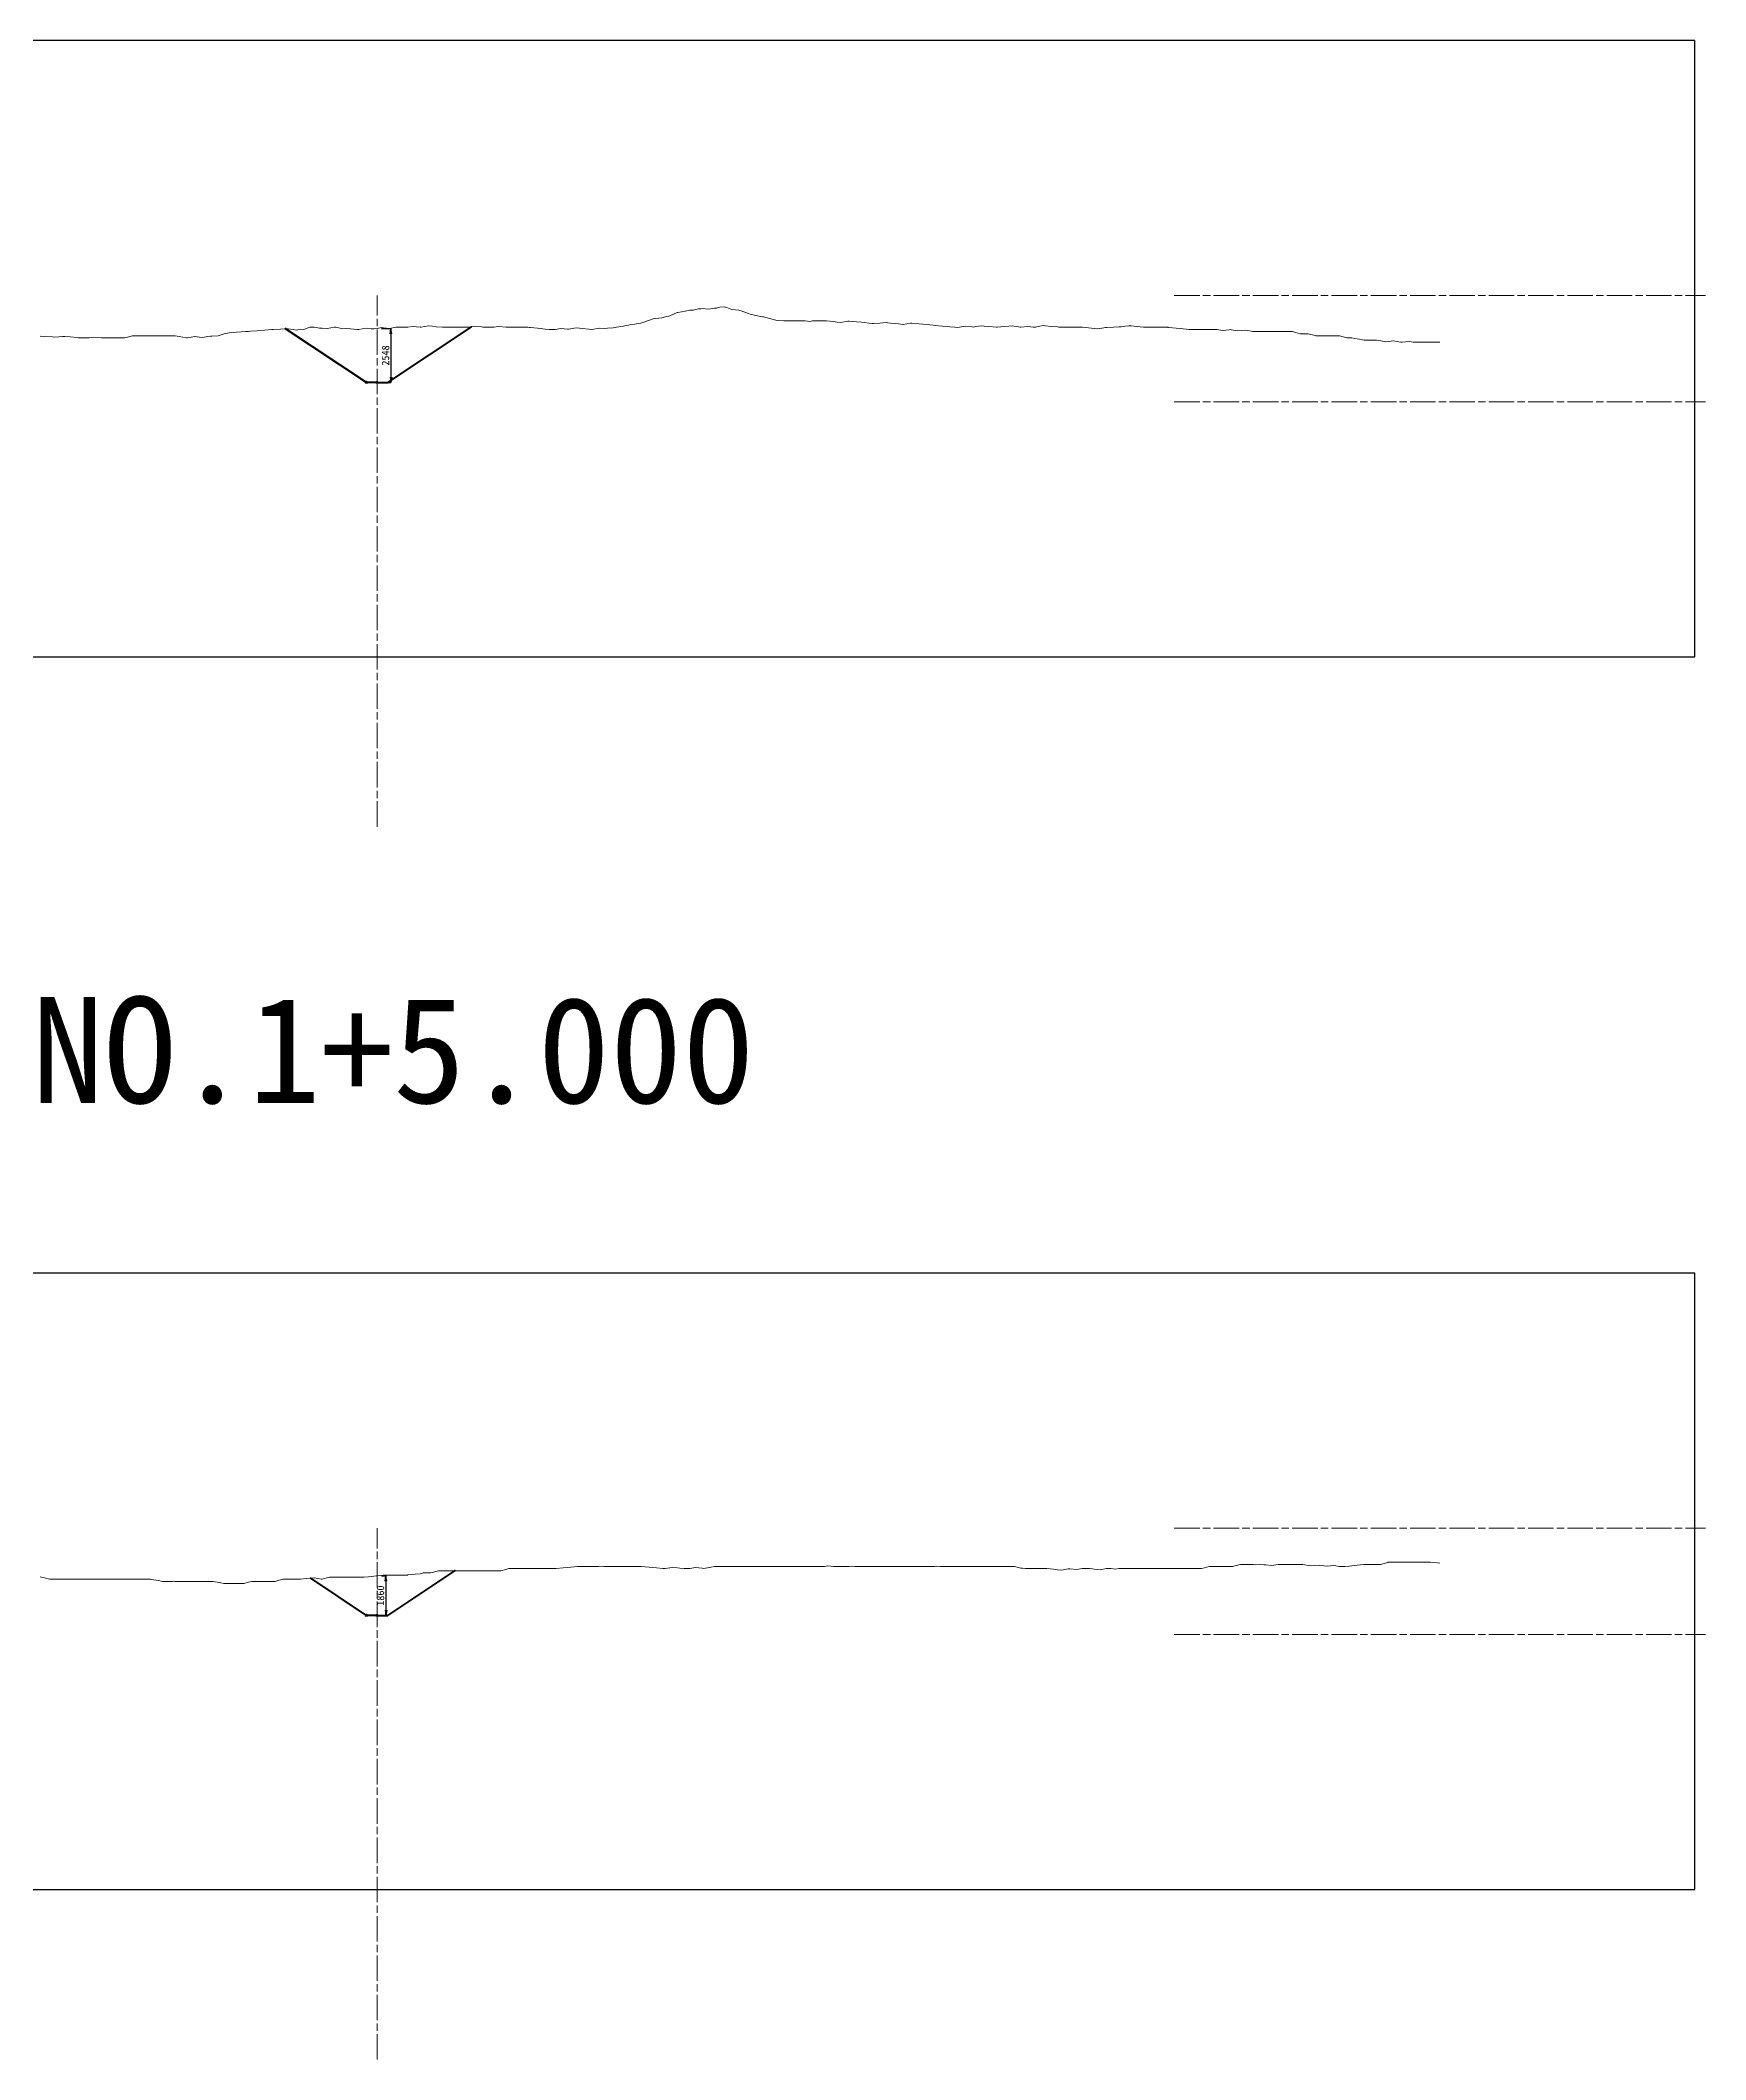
# Model space of a CAD drawing. Header units: millimetres. Extents: x 468560 to 900835, y -713847 to -431684.
# Drawn here: x 668494 to 746835, y -597847 to -502847 of the extents above; entities that cross this region are included whole.
import ezdxf

# ---------------------------------------------------------------- set-up
doc = ezdxf.new("R2010")
doc.units = ezdxf.units.MM
doc.header["$LTSCALE"] = 100
doc.linetypes.add('SXF_一点短鎖線', pattern=[9.25, 6, -1.5, 0.25, -1.5])
doc.linetypes.add('SXF_一点鎖線', pattern=[18.5, 12, -1.5, 3.5, -1.5])
for name, color, linetype, lineweight in [('D-BGD', 7, 'Continuous', 13), ('D-BMK', 2, 'SXF_一点短鎖線', 13), ('D-BMK-HTXT', 7, 'Continuous', 13), ('D-STR', 1, 'Continuous', 50), ('D-STR-WORK', 7, 'Continuous', 13)]:
    doc.layers.add(name, color=color, linetype=linetype, lineweight=lineweight)
doc.layers.add('横断ビュー', color=7, linetype='Continuous')
doc.styles.add('MS ゴシック', font='MS Gothic.ttf')

# ---------------------------------------------------------------- blocks, each defined once
blk = doc.blocks.new('AeccTickTriangle')
at = {"color": 0, "linetype": 'ByBlock', "lineweight": -2}
blk.add_lwpolyline([(3.05311331771918e-16, 0.6666666666666667), (-0.5773502691896256, -0.333333333333333), (0.5773502691896257, -0.3333333333333335)], close=True, dxfattribs=at)
at = {"color": 0, "linetype": 'ByBlock', "lineweight": -2, "const_width": 0.0625}
blk.add_lwpolyline([(-0.03125, 0, 1), (0.03125, 0, 1)], format="xyb", close=True, dxfattribs=at)
blk = doc.blocks.new('_Open')
at = {"color": 0, "linetype": 'ByBlock', "lineweight": -2}
for p, q in [((-1, 0.1666666666666667), (0, 0)), ((-1, -0.1666666666666667), (0, 0)), ((0, 0), (-1, 0))]:
    blk.add_line(p, q, dxfattribs=at)

msp = doc.modelspace()

# ---------------------------------------------------------------- linework, layer by layer
for p, q in [((684535.1085474028, -516398.8608770288), (684986.4992087132, -516398.8608770288)), ((684986.4992087132, -516648.8608770288), (684986.4992087132, -518696.9212090077)), ((684538.2335473972, -518946.9212090077), (684986.4992087132, -518946.9212090077)), ((684535.1085474028, -575086.9041054299), (684749.00487944, -575086.9041054299)), ((684749.00487944, -575336.9041054299), (684749.00487944, -576696.9212090077)), ((684687.7704148048, -576946.9212090077), (684749.00487944, -576946.9212090077))]:
    msp.add_line(p, q)
at = {"layer": 'D-BGD', "color": 7, "linetype": 'Continuous', "lineweight": 13}
for p, q in [((697734.4708306119, -515904.029100135), (697899.1463115439, -515846.9212090075)), ((697899.1463115439, -515846.9212090075), (698100.6838097572, -515811.9755648822)), ((698100.6838097572, -515811.9755648822), (698451.2976339981, -515655.4403799772)), ((698451.2976339981, -515655.4403799772), (698466.8967889026, -515651.5855075419)), ((698466.8967889026, -515651.5855075419), (698475.8633910045, -515646.9212090075)), ((698475.8633910045, -515646.9212090075), (698833.1097680405, -515584.9763854966)), ((698833.1097680405, -515584.9763854966), (699052.5804704651, -515546.9212090001)), ((699052.5804704651, -515546.9212090001), (699199.3227471858, -515546.9212090001)), ((699199.3227471858, -515546.9212090001), (699454.6095859855, -515477.2112715319)), ((699454.6095859855, -515477.2112715319), (699565.5357263312, -515469.0332032144)), ((699565.5357263312, -515469.0332032144), (699629.2975499257, -515464.3323405683)), ((699629.2975499257, -515464.3323405683), (699931.7487054691, -515494.4776164219)), ((699931.7487054691, -515494.4776164219), (700206.0146293864, -515446.9212090075)), ((700206.0146293864, -515446.9212090075), (700297.9616846219, -515446.9212090075)), ((700297.9616846219, -515446.9212090075), (700457.9215379804, -515403.2417485639)), ((700457.9215379804, -515403.2417485639), (700664.1746637598, -515388.0356650576)), ((700664.1746637598, -515388.0356650576), (700782.7317088544, -515411.6688022614)), ((700782.7317088544, -515411.6688022614), (701030.3876428977, -515503.9788473397)), ((701030.3876428977, -515503.9788473397), (701359.4487883076, -515536.7763381675)), ((701359.4487883076, -515536.7763381675), (701396.600622043, -515553.3631603643)), ((701396.600622043, -515553.3631603643), (701461.2334899604, -515564.5701924115)), ((701461.2334899604, -515564.5701924115), (701762.8136011884, -515676.9796679616)), ((701762.8136011884, -515676.9796679616), (701936.1658677757, -515741.5941323936)), ((701936.1658677757, -515741.5941323936), (702464.545441933, -515846.9212090075)), ((702464.545441933, -515846.9212090075), (702512.8829472363, -515851.7390032336)), ((668486.5752588809, -516760.3403837606), (668668.5910118893, -516778.4818753228)), ((668668.5910118893, -516778.4818753228), (669063.2923383415, -516788.7222235948)), ((669063.2923383415, -516788.7222235948), (669169.8584574983, -516809.965092063)), ((669169.8584574983, -516809.965092063), (669355.2510266304, -516796.2969603613)), ((669355.2510266304, -516796.2969603613), (669536.0714366361, -516782.9659126773)), ((669536.0714366361, -516782.9659126773), (669640.0094178095, -516775.3030488342)), ((669640.0094178095, -516775.3030488342), (669902.284415789, -516801.4439711496)), ((672523.5948151201, -516831.1327065155), (672831.9882489219, -516746.9212090075)), ((672831.9882489219, -516746.9212090075), (673100.3118945882, -516746.9212090075)), ((673100.3118945882, -516746.9212090075), (673198.2012280673, -516746.9212090075)), ((673198.2012280673, -516746.9212090075), (673368.4988345504, -516746.9212090075)), ((673368.4988345504, -516746.9212090075), (673564.4142072126, -516746.9212090075)), ((673564.4142072126, -516746.9212090075), (673677.0289740562, -516746.9212090075)), ((673677.0289740562, -516746.9212090075), (673930.6271863431, -516746.9212090075)), ((673930.6271863431, -516746.9212090075), (674253.7460535243, -516746.9212090075)), ((674253.7460535243, -516746.9212090075), (674296.8401654884, -516746.9212090075)), ((674296.8401654884, -516746.9212090075), (674371.8107864931, -516746.9212090075)), ((674371.8107864931, -516746.9212090075), (674663.0531446338, -516746.9212090075)), ((674663.0531446338, -516746.9212090075), (674830.4631329849, -516746.9212090075)), ((674830.4631329849, -516746.9212090075), (675029.2661237717, -516781.3927025422)), ((675029.2661237717, -516781.3927025422), (675375.1227384731, -516841.3625954092)), ((675407.180212453, -516846.9212090075), (675761.6920820624, -516785.4505360797)), ((675761.6920820624, -516785.4505360797), (675983.8972919136, -516807.5977067053)), ((676127.9050612077, -516821.9509463906), (676378.4346904606, -516778.5102996379)), ((676378.4346904606, -516778.5102996379), (676494.1180403456, -516758.4513567016)), ((676494.1180403456, -516758.4513567016), (676560.6143713817, -516765.0790392384)), ((676560.6143713817, -516765.0790392384), (676860.331019491, -516742.9823250026)), ((676860.331019491, -516742.9823250026), (677137.3314508423, -516646.9212090075)), ((677137.3314508423, -516646.9212090075), (677381.7466424257, -516604.5407766774)), ((677381.7466424257, -516604.5407766774), (677592.7569777668, -516588.9839662388)), ((677592.7569777668, -516588.9839662388), (677714.0485303178, -516580.0417043045)), ((677714.0485303178, -516580.0417043045), (678163.2901565954, -516546.9212090001)), ((678163.2901565954, -516546.9212090001), (678290.7656097785, -516537.5230368376)), ((678290.7656097785, -516537.5230368376), (678385.0585943833, -516530.5712537244)), ((678385.0585943833, -516530.5712537244), (678691.3959152028, -516507.9864280894)), ((678691.3959152028, -516507.9864280894), (678867.4826892465, -516495.0043693781)), ((678867.4826892465, -516495.0043693781), (679057.6088943407, -516480.9872487113)), ((679057.6088943407, -516480.9872487113), (679388.3705463633, -516456.6017307565)), ((679388.3705463633, -516456.6017307565), (679423.8218734786, -516453.9880693257)), ((679423.8218734786, -516453.9880693257), (679444.1997687072, -516452.4857019037)), ((679444.1997687072, -516452.4857019037), (679790.0348526239, -516426.9888899401)), ((679790.0348526239, -516426.9888899401), (680020.9168481752, -516409.9670344368)), ((680020.9168481752, -516409.9670344368), (680156.2478317618, -516423.4554597884)), ((680156.2478317618, -516423.4554597884), (680391.6824983358, -516446.9212090075)), ((680391.6824983358, -516446.9212090075), (680522.4608109072, -516472.9905311763)), ((680522.4608109072, -516472.9905311763), (680597.6339276433, -516467.4483669698)), ((680597.6339276433, -516467.4483669698), (680888.6737900525, -516445.9913517907)), ((680888.6737900525, -516445.9913517907), (681174.3510071114, -516346.9212090075)), ((681174.3510071114, -516346.9212090075), (681254.8867691904, -516332.9566907138)), ((681254.8867691904, -516332.9566907138), (681394.9944502935, -516346.9212090075)), ((681394.9944502935, -516346.9212090075), (681621.0997483358, -516391.992993027)), ((681621.0997483358, -516391.992993027), (681751.068086572, -516382.4110320434)), ((681751.068086572, -516382.4110320434), (681987.3127274737, -516405.9575113282)), ((681987.3127274737, -516405.9575113282), (682327.7851660401, -516346.9212090075)), ((682327.7851660401, -516346.9212090075), (682353.525706619, -516346.9212090075)), ((682353.525706619, -516346.9212090075), (682398.306402266, -516346.9212090075)), ((682398.306402266, -516346.9212090075), (682719.7386857569, -516410.9954548851)), ((682719.7386857569, -516410.9954548851), (682904.5022455081, -516397.373697117)), ((682904.5022455081, -516397.373697117), (683085.9516649023, -516415.4587422535)), ((683085.9516649023, -516415.4587422535), (683401.6183542311, -516446.9212090075)), ((683401.6183542311, -516446.9212090075), (683452.1646440402, -516451.959152557)), ((683452.1646440402, -516451.959152557), (683481.2193249762, -516446.9212090075)), ((683481.2193249762, -516446.9212090075), (683818.3776231855, -516388.4595628679)), ((683818.3776231855, -516388.4595628679), (684057.9364044368, -516412.3363621831)), ((684057.9364044368, -516412.3363621831), (684184.5906023309, -516424.9599731788)), ((684184.5906023309, -516424.9599731788), (684335.108547397, -516398.8608770296)), ((684335.108547397, -516398.8608770296), (684404.9303061962, -516386.7541159689)), ((684404.9303061962, -516386.7541159689), (684550.8035814688, -516361.4603834897)), ((684550.8035814688, -516361.4603834897), (684634.6534839049, -516369.8176947162)), ((684634.6534839049, -516369.8176947162), (684917.0165606141, -516397.9607937932)), ((684917.0165606141, -516397.9607937932), (685211.3705633655, -516346.9212090075)), ((685211.3705633655, -516346.9212090075), (685408.2422581762, -516346.9212090075)), ((685408.2422581762, -516346.9212090075), (685788.0876428336, -516346.9212090075)), ((685788.0876428336, -516346.9212090075), (686015.6554980427, -516307.4620247185)), ((686015.6554980427, -516307.4620247185), (686364.8047222942, -516342.2616923153)), ((686364.8047222942, -516342.2616923153), (686381.8684771806, -516343.9624350294)), ((686381.8684771806, -516343.9624350294), (686411.5542101562, -516338.815070048)), ((686411.5542101562, -516338.815070048), (686748.081456326, -516280.4628453329)), ((686748.081456326, -516280.4628453329), (686941.5218017623, -516299.7430248484)), ((686941.5218017623, -516299.7430248484), (687114.2944354638, -516316.9632556364)), ((687114.2944354638, -516316.9632556364), (687414.8661621511, -516346.9212090075)), ((687414.8661621511, -516346.9212090075), (687480.5074146092, -516346.9212090075)), ((687480.5074146092, -516346.9212090075), (687518.2388812155, -516346.9212090075)), ((687518.2388812155, -516346.9212090075), (687846.7203937545, -516346.9212090075)), ((687846.7203937545, -516346.9212090075), (688094.9559606835, -516346.9212090075)), ((688094.9559606835, -516346.9212090075), (688212.9333728924, -516346.9212090075)), ((688212.9333728924, -516346.9212090075), (688418.1781141311, -516346.9212090075)), ((688418.1781141311, -516346.9212090075), (688579.1463520452, -516346.9212090075)), ((688579.1463520452, -516346.9212090075), (688671.6730401441, -516346.9212090075)), ((688671.6730401441, -516346.9212090075), (688945.3593311831, -516299.4653071836)), ((688945.3593311831, -516299.4653071836), (689248.3901196048, -516329.6683549806)), ((689248.3901196048, -516329.6683549806), (689311.572310321, -516335.965717487)), ((689311.572310321, -516335.965717487), (689421.490066126, -516346.9212090075)), ((689421.490066126, -516346.9212090075), (689677.7852894738, -516346.9212090075)), ((689677.7852894738, -516346.9212090075), (689825.1071990654, -516346.9212090075)), ((689825.1071990654, -516346.9212090075), (690043.9982686117, -516308.9665381014)), ((690043.9982686117, -516308.9665381014), (690401.8242785335, -516344.6310200468)), ((690401.8242785335, -516344.6310200468), (690410.2112477571, -516345.4669484124)), ((690410.2112477571, -516345.4669484124), (690424.8020181209, -516346.9212090075)), ((690424.8020181209, -516346.9212090075), (690776.424226895, -516346.9212090075)), ((690776.424226895, -516346.9212090075), (690978.5413579866, -516346.9212090075)), ((690978.5413579866, -516346.9212090075), (691142.6372060403, -516346.9212090075)), ((691142.6372060403, -516346.9212090075), (691428.1139700934, -516346.9212090075)), ((691428.1139700934, -516346.9212090075), (691508.8501851857, -516354.9681793377)), ((691508.8501851857, -516354.9681793377), (691555.2584374547, -516359.5936851054)), ((691555.2584374547, -516359.5936851054), (691875.0631643236, -516391.4685896486)), ((691875.0631643236, -516391.4685896486), (692131.9755169079, -516417.0750176385)), ((692131.9755169079, -516417.0750176385), (692241.2761434764, -516427.9689999521)), ((692241.2761434764, -516427.9689999521), (692431.4259220883, -516446.9212090075)), ((692431.4259220883, -516446.9212090075), (692607.4891226143, -516446.9212090075)), ((692607.4891226143, -516446.9212090075), (692708.692596376, -516446.9212090075)), ((692708.692596376, -516446.9212090075), (692973.7021017596, -516400.9698205665)), ((692973.7021017596, -516400.9698205665), (693285.4096758366, -516432.0376827121)), ((693285.4096758366, -516432.0376827121), (693339.915080905, -516437.4702308699)), ((693339.915080905, -516437.4702308699), (693434.7378740758, -516421.0284093022)), ((693434.7378740758, -516421.0284093022), (693706.1280600429, -516373.9706411809)), ((693706.1280600429, -516373.9706411809), (693862.1267553046, -516389.5190152377)), ((693862.1267553046, -516389.5190152377), (694438.0498260632, -516446.9212090075)), ((694438.0498260632, -516446.9212090075), (694438.8438347653, -516446.9212090075)), ((694438.8438347653, -516446.9212090075), (694804.7669974715, -516383.4718721062)), ((694804.7669974715, -516383.4718721062), (695015.5609142333, -516404.4816803038)), ((695015.5609142333, -516404.4816803038), (695170.9799766168, -516393.0233558193)), ((695170.9799766168, -516393.0233558193), (695441.3617780432, -516373.0893633738)), ((695441.3617780432, -516373.0893633738), (695537.1929557547, -516356.4726927206)), ((695537.1929557547, -516356.4726927206), (695592.2779936865, -516346.9212090075)), ((695592.2779936865, -516346.9212090075), (695903.4059349, -516292.9731030315)), ((695903.4059349, -516292.9731030315), (696168.9950731546, -516246.9212090075)), ((696168.9950731546, -516246.9212090075), (696269.6189140454, -516212.0258176625)), ((696269.6189140454, -516212.0258176625), (696444.6737300381, -516199.1198404133)), ((696444.6737300381, -516199.1198404133), (696745.7121526152, -516146.9212090075)), ((696745.7121526152, -516146.9212090075), (697152.6884457171, -516005.7856998965)), ((697152.6884457171, -516005.7856998965), (697322.4292320833, -515946.9212090075)), ((697322.4292320833, -515946.9212090075), (697447.9856820107, -515925.1503174528)), ((697447.9856820107, -515925.1503174528), (697734.4708306119, -515904.029100135)), ((702512.8829472363, -515851.7390032336), (702861.452538617, -515946.9212090075)), ((702861.452538617, -515946.9212090075), (703089.6000267118, -516009.2203357667)), ((703089.6000267118, -516009.2203357667), (703227.6655177623, -516022.9813091829)), ((703227.6655177623, -516022.9813091829), (703467.8573939204, -516046.9212090001)), ((703467.8573939204, -516046.9212090001), (703593.8784969002, -516046.9212090001)), ((703593.8784969002, -516046.9212090001), (703666.317106165, -516046.9212090001)), ((703666.317106165, -516046.9212090001), (703960.0914760455, -516046.9212090001)), ((703960.0914760455, -516046.9212090001), (704243.0341856331, -516046.9212090001)), ((704243.0341856331, -516046.9212090001), (704326.3044551834, -516046.9212090001)), ((704326.3044551834, -516046.9212090001), (704471.1693459153, -516046.9212090001)), ((704471.1693459153, -516046.9212090001), (704692.5174343362, -516068.9829504192)), ((704692.5174343362, -516068.9829504192), (704819.7512650862, -516046.9212090001)), ((704819.7512650862, -516046.9212090001), (705058.7304134741, -516046.9212090001)), ((705058.7304134741, -516046.9212090001), (705396.4683445543, -516046.9212090001)), ((705396.4683445543, -516046.9212090001), (705424.943392612, -516041.9837710336)), ((705424.943392612, -516041.9837710336), (705474.4812979028, -516046.9212090001)), ((705474.4812979028, -516046.9212090001), (705791.1563717648, -516078.4841813445)), ((705791.1563717648, -516078.4841813445), (705973.1854240149, -516096.6269984245)), ((705973.1854240149, -516096.6269984245), (706157.3693509027, -516114.9845916554)), ((706157.3693509027, -516114.9845916554), (706477.7932498902, -516059.4246107861)), ((706477.7932498902, -516059.4246107861), (706523.5823300481, -516056.0487949103)), ((706523.5823300481, -516056.0487949103), (706549.9025034755, -516054.1083309576)), ((706549.9025034755, -516054.1083309576), (706889.7953091934, -516087.9854122698)), ((706889.7953091934, -516087.9854122698), (707126.6195829362, -516111.5896634981)), ((707126.6195829362, -516111.5896634981), (707256.0082883313, -516124.4858225733)), ((707256.0082883313, -516124.4858225733), (707481.1052018851, -516146.9212090075)), ((707481.1052018851, -516146.9212090075), (707622.2212674767, -516160.9862328842)), ((707622.2212674767, -516160.9862328842), (707703.3366623968, -516169.0709960237)), ((707703.3366623968, -516169.0709960237), (707988.4342466146, -516148.0520773679)), ((707988.4342466146, -516148.0520773679), (708280.0537418574, -516126.5523285642)), ((708280.0537418574, -516126.5523285642), (708354.6472257674, -516133.9870534912)), ((708354.6472257674, -516133.9870534912), (708484.4171538725, -516146.9212090075)), ((708484.4171538725, -516146.9212090075), (708720.8602049053, -516170.4874638021)), ((708720.8602049053, -516170.4874638021), (708856.7708213255, -516184.0336610898)), ((708856.7708213255, -516184.0336610898), (709087.0731840432, -516206.987874113)), ((709087.0731840432, -516206.987874113), (709433.4879007787, -516146.9212090075)), ((709433.4879007787, -516146.9212090075), (709453.286163196, -516146.9212090075)), ((709453.286163196, -516146.9212090075), (709487.7291058674, -516146.9212090075)), ((709487.7291058674, -516146.9212090075), (709819.4991423339, -516179.9886947274)), ((709819.4991423339, -516179.9886947274), (710010.2049802467, -516198.996326156)), ((710010.2049802467, -516198.996326156), (710491.04105784, -516246.9212090075)), ((710491.04105784, -516246.9212090075), (710586.9220597073, -516256.477658689)), ((710586.9220597073, -516256.477658689), (710918.1380797625, -516289.4899256527)), ((710918.1380797625, -516289.4899256527), (711163.6391391754, -516313.9589912221)), ((711163.6391391754, -516313.9589912221), (711284.3510589004, -516325.9903359637)), ((711284.3510589004, -516325.9903359637), (711494.3530098051, -516346.9212090075)), ((711494.3530098051, -516346.9212090075), (711650.5640380457, -516362.4907462746)), ((711650.5640380457, -516362.4907462746), (711740.3562186435, -516346.9212090075)), ((711740.3562186435, -516346.9212090075), (712016.777017191, -516298.9911565781)), ((712016.777017191, -516298.9911565781), (712317.0732981041, -516328.9216562882)), ((712317.0732981041, -516328.9216562882), (712382.989996329, -516335.4915668815)), ((712382.989996329, -516335.4915668815), (712497.6649617925, -516315.6074730158)), ((712497.6649617925, -516315.6074730158), (712749.2029754817, -516271.9919771925)), ((712749.2029754817, -516271.9919771925), (712893.7903775647, -516286.4029888213)), ((712893.7903775647, -516286.4029888213), (713115.4159546196, -516308.4923874959)), ((713115.4159546196, -516308.4923874959), (713470.5074570253, -516343.8843213618)), ((713470.5074570253, -516343.8843213618), (713481.6289337575, -516346.9212090075)), ((713481.6289337575, -516346.9212090075), (713500.97691378, -516346.9212090075)), ((713500.97691378, -516346.9212090075), (713847.8419129103, -516312.3492098972)), ((713847.8419129103, -516312.3492098972), (714047.224536486, -516292.4767641202)), ((714047.224536486, -516292.4767641202), (714214.0548920482, -516275.8487995863)), ((714214.0548920482, -516275.8487995863), (714504.2888657674, -516326.1739909276)), ((714504.2888657674, -516326.1739909276), (714580.2678711936, -516339.3483892828)), ((714580.2678711936, -516339.3483892828), (714623.941615954, -516334.9954315946)), ((714623.941615954, -516334.9954315946), (714946.4808503315, -516302.8479789719)), ((714946.4808503315, -516302.8479789719), (715200.6586954147, -516346.9212090075)), ((715200.6586954147, -516346.9212090075), (715312.6938294768, -516346.9212090075)), ((715312.6938294768, -516346.9212090075), (715507.6008177623, -516293.6989041194)), ((715507.6008177623, -516293.6989041194), (715678.9068086222, -516263.9952596575)), ((715678.9068086222, -516263.9952596575), (715777.3757748753, -516273.8096514866)), ((715777.3757748753, -516273.8096514866), (716045.1197877601, -516300.4956699684)), ((716045.1197877601, -516300.4956699684), (716354.0928543359, -516331.2909840196)), ((716354.0928543359, -516331.2909840196), (716411.3327669054, -516336.9960802719)), ((716411.3327669054, -516336.9960802719), (716510.9127697349, -516346.9212090075)), ((716510.9127697349, -516346.9212090075), (716777.5457460433, -516346.9212090075)), ((716777.5457460433, -516346.9212090075), (716930.809933804, -516346.9212090075)), ((716930.809933804, -516346.9212090075), (717143.7587251812, -516346.9212090075)), ((717143.7587251812, -516346.9212090075), (717507.5270132795, -516346.9212090075)), ((717507.5270132795, -516346.9212090075), (717514.224721685, -516346.9212090075)), ((717514.224721685, -516346.9212090075), (718084.2440927401, -516403.7349816263)), ((718084.2440927401, -516403.7349816263), (718242.3976626173, -516419.4981318116)), ((718242.3976626173, -516419.4981318116), (718517.5366736576, -516371.7903352454)), ((718517.5366736576, -516371.7903352454), (718608.6106417552, -516355.9985421225)), ((718608.6106417552, -516355.9985421225), (718660.9611722007, -516361.2163141593)), ((718660.9611722007, -516361.2163141593), (718974.8236209005, -516338.0766958594)), ((718974.8236209005, -516338.0766958594), (719237.6782516614, -516318.6976466924)), ((719237.6782516614, -516318.6976466924), (719341.0366000459, -516328.9993627369)), ((719341.0366000459, -516328.9993627369), (719520.8486256525, -516297.8208122775)), ((719520.8486256525, -516297.8208122775), (719707.2495791838, -516284.0783370882)), ((719707.2495791838, -516284.0783370882), (719814.3953311294, -516276.178979218)), ((719814.3953311294, -516276.178979218), (720073.4625583291, -516302.0001833588)), ((720073.4625583291, -516302.0001833588), (720391.11241059, -516333.6603117585)), ((720391.11241059, -516333.6603117585), (720439.675537467, -516338.5005936623)), ((720439.675537467, -516338.5005936623), (720524.1605776325, -516346.9212090075)), ((720524.1605776325, -516346.9212090075), (720805.8885166124, -516346.9212090075)), ((720805.8885166124, -516346.9212090075), (720967.8294900581, -516346.9212090075)), ((720967.8294900581, -516346.9212090075), (721172.1014957577, -516346.9212090075)), ((721172.1014957577, -516346.9212090075), (721527.4725296125, -516346.9212090075)), ((721527.4725296125, -516346.9212090075), (721544.5465695187, -516348.6229768246)), ((721544.5465695187, -516348.6229768246), (721567.6291029975, -516350.9236105829)), ((721567.6291029975, -516350.9236105829), (722121.2636489868, -516406.1043093503)), ((722121.2636489868, -516406.1043093503), (722530.7844815925, -516446.9212090075)), ((722530.7844815925, -516446.9212090075), (722636.9534123316, -516446.9212090075)), ((722636.9534123316, -516446.9212090075), (722697.9807284474, -516446.9212090075)), ((722697.9807284474, -516446.9212090075), (723003.1663914695, -516446.9212090075)), ((723003.1663914695, -516446.9212090075), (723274.6978079155, -516446.9212090075)), ((723274.6978079155, -516446.9212090075), (723369.3793706074, -516446.9212090075)), ((723369.3793706074, -516446.9212090075), (723534.0964335799, -516446.9212090075)), ((723534.0964335799, -516446.9212090075), (723735.5923497528, -516446.9212090075)), ((723735.5923497528, -516446.9212090075), (723851.4148873687, -516446.9212090075)), ((723851.4148873687, -516446.9212090075), (724101.8053288981, -516490.3377212659)), ((724101.8053288981, -516490.3377212659), (724428.1319668368, -516457.8127785176)), ((724428.1319668368, -516457.8127785176), (724468.0183080435, -516453.8373109624)), ((724468.0183080435, -516453.8373109624), (724537.4083855674, -516465.8692205399)), ((724537.4083855674, -516465.8692205399), (724834.2312871814, -516517.3369006515)), ((724834.2312871814, -516517.3369006515), (725004.8490462899, -516500.331445992)), ((725004.8490462899, -516500.331445992), (725200.4442663267, -516480.8364903405)), ((725200.4442663267, -516480.8364903405), (725540.7203375474, -516539.8387435004)), ((725540.7203375474, -516539.8387435004), (725566.6572454721, -516544.3360800371)), ((725566.6572454721, -516544.3360800371), (725581.5661257654, -516546.9212090001)), ((725581.5661257654, -516546.9212090001), (725636.785879232, -516546.9212090001)), ((725636.785879232, -516546.9212090001), (726158.2832052261, -516546.9212090001)), ((726158.2832052261, -516546.9212090001), (726299.0832037553, -516546.9212090001)), ((726299.0832037553, -516546.9212090001), (726544.032289505, -516546.9212090001)), ((726544.032289505, -516546.9212090001), (726665.2961828932, -516546.9212090001)), ((726665.2961828932, -516546.9212090001), (726735.0002846941, -516546.9212090001)), ((726735.0002846941, -516546.9212090001), (727031.5091620311, -516546.9212090001)), ((727031.5091620311, -516546.9212090001), (727311.7173641548, -516546.9212090001)), ((727311.7173641548, -516546.9212090001), (727397.7221411765, -516546.9212090001)), ((727397.7221411765, -516546.9212090001), (727547.3442414775, -516587.7777894214)), ((727547.3442414775, -516587.7777894214), (727763.9351203144, -516646.9212090075)), ((727763.9351203144, -516646.9212090075), (727888.4344436303, -516646.9212090075)), ((727888.4344436303, -516646.9212090075), (728130.1480994597, -516646.9212090075)), ((728130.1480994597, -516646.9212090075), (728465.1515230909, -516738.3989672288)), ((728465.1515230909, -516738.3989672288), (728496.3610785976, -516741.509620443)), ((728496.3610785976, -516741.509620443), (728550.6561934352, -516746.9212090075)), ((728550.6561934352, -516746.9212090075), (728862.5740577504, -516746.9212090075)), ((728862.5740577504, -516746.9212090075), (729041.868602559, -516746.9212090075)), ((729041.868602559, -516746.9212090075), (729228.7870368883, -516746.9212090075)), ((729228.7870368883, -516746.9212090075), (729553.9681454226, -516746.9212090075)), ((729553.9681454226, -516746.9212090075), (729595.0000160262, -516746.9212090075)), ((729595.0000160262, -516746.9212090075), (729618.5856820196, -516753.3616322875)), ((729618.5856820196, -516753.3616322875), (729961.212995179, -516846.9212090075)), ((669902.284415789, -516801.4439711496), (670216.7264972702, -516832.7843813673)), ((670216.7264972702, -516832.7843813673), (670268.4973949268, -516837.9443814605)), ((670268.4973949268, -516837.9443814605), (670358.562978603, -516846.9212090075)), ((670358.562978603, -516846.9212090075), (670634.7103740722, -516846.9212090075)), ((670634.7103740722, -516846.9212090075), (670793.4435767382, -516846.9212090075)), ((670793.4435767382, -516846.9212090075), (671000.9233532101, -516810.9452020749)), ((671000.9233532101, -516810.9452020749), (671361.8749305829, -516846.9212090075)), ((671361.8749305829, -516846.9212090075), (671367.136332348, -516846.9212090075)), ((671367.136332348, -516846.9212090075), (671370.1606561914, -516846.9212090075)), ((671370.1606561914, -516846.9212090075), (671733.3493115008, -516846.9212090075)), ((671733.3493115008, -516846.9212090075), (671946.8777356595, -516846.9212090075)), ((671946.8777356595, -516846.9212090075), (672099.5622906387, -516846.9212090075)), ((672099.5622906387, -516846.9212090075), (672365.1868825778, -516846.9212090075)), ((672365.1868825778, -516846.9212090075), (672465.775269784, -516846.9212090075)), ((672465.775269784, -516846.9212090075), (672523.5948151201, -516831.1327065155)), ((675375.1227384731, -516841.3625954092), (675395.479102917, -516846.9212090075)), ((675395.479102917, -516846.9212090075), (675407.180212453, -516846.9212090075)), ((675983.8972919136, -516807.5977067053), (676127.9050612077, -516821.9509463906)), ((729961.212995179, -516846.9212090075), (730195.3027614877, -516846.9212090075)), ((730195.3027614877, -516846.9212090075), (730327.4259743169, -516869.8307460323)), ((730327.4259743169, -516869.8307460323), (730557.2800973952, -516909.6863582954)), ((730557.2800973952, -516909.6863582954), (730693.6389534622, -516933.3303357214)), ((730693.6389534622, -516933.3303357214), (730772.0198409483, -516946.9212090075)), ((730772.0198409483, -516946.9212090075), (731059.8519326001, -516946.9212090075)), ((731059.8519326001, -516946.9212090075), (731348.7369204164, -516946.9212090075)), ((731348.7369204164, -516946.9212090075), (731426.064911738, -516960.3295150995)), ((731426.064911738, -516960.3295150995), (731560.5920493677, -516983.6558812559)), ((731560.5920493677, -516983.6558812559), (731792.2778908834, -517023.8291047961)), ((731792.2778908834, -517023.8291047961), (731925.4539998844, -517010.5554555878)), ((731925.4539998844, -517010.5554555878), (732158.4908700213, -516987.3286944851)), ((732158.4908700213, -516987.3286944851), (732502.1710793525, -517046.9212090001)), ((732502.1710793525, -517046.9212090001), (732524.7038491666, -517046.9212090001)), ((732524.7038491666, -517046.9212090001), (732563.9040013254, -517046.9212090001)), ((732563.9040013254, -517046.9212090001), (732890.916828312, -517014.3278738707)), ((732890.916828312, -517014.3278738707), (733078.8881588131, -517046.9212090001)), ((733078.8881588131, -517046.9212090001), (733567.2159532979, -517046.9212090001)), ((733567.2159532979, -517046.9212090001), (733655.6052382812, -517046.9212090001)), ((733655.6052382812, -517046.9212090001), (733989.5557657331, -517046.9212090001)), ((733989.5557657331, -517046.9212090001), (734232.3223177418, -517046.9212090001)), ((734232.3223177418, -517046.9212090001), (734335.108547397, -517046.9212090001)), ((707004.688256586, -574646.9212090052), (707117.1008122955, -574646.9212090052)), ((707117.1008122955, -574646.9212090052), (707370.9012357313, -574646.9212090052)), ((707370.9012357313, -574646.9212090052), (707693.817891771, -574646.9212090052)), ((707693.817891771, -574646.9212090052), (707737.1142148618, -574646.9212090052)), ((707737.1142148618, -574646.9212090052), (707812.4366216231, -574646.9212090052)), ((707812.4366216231, -574646.9212090052), (708103.3271940146, -574646.9212090052)), ((708103.3271940146, -574646.9212090052), (708270.5349712316, -574646.9212090052)), ((708270.5349712316, -574646.9212090052), (708469.5401731525, -574646.9212090052)), ((708469.5401731525, -574646.9212090052), (708815.7485736031, -574646.9212090052)), ((708815.7485736031, -574646.9212090052), (708835.7531522904, -574646.9212090052)), ((708835.7531522904, -574646.9212090052), (708847.2520506922, -574646.9212090052)), ((708847.2520506922, -574646.9212090052), (709201.9661314432, -574646.9212090052)), ((709201.9661314432, -574646.9212090052), (709423.9691301528, -574646.9212090052)), ((709423.9691301528, -574646.9212090052), (709568.179110581, -574646.9212090052)), ((709568.179110581, -574646.9212090052), (709819.060525598, -574646.9212090052)), ((709819.060525598, -574646.9212090052), (709934.3920897264, -574646.9212090052)), ((709934.3920897264, -574646.9212090052), (710000.6862096209, -574646.9212090052)), ((710000.6862096209, -574646.9212090052), (710300.6050688718, -574646.9212090052)), ((710300.6050688718, -574646.9212090052), (710577.4032890741, -574646.9212090052)), ((710577.4032890741, -574646.9212090052), (710666.8180480096, -574631.417114859)), ((710666.8180480096, -574631.417114859), (710822.3724775929, -574646.9212090052)), ((710822.3724775929, -574646.9212090052), (711033.031027155, -574646.9212090052)), ((711033.031027155, -574646.9212090052), (711154.1203685421, -574646.9212090052)), ((711154.1203685421, -574646.9212090052), (711399.2440062929, -574646.9212090052)), ((711399.2440062929, -574646.9212090052), (711730.8374480028, -574646.9212090052)), ((711730.8374480028, -574646.9212090052), (711765.4569854457, -574646.9212090052)), ((711765.4569854457, -574646.9212090052), (711825.6844295654, -574646.9212090052)), ((711825.6844295654, -574646.9212090052), (712131.6699645836, -574646.9212090052)), ((712131.6699645836, -574646.9212090052), (712307.5545274634, -574646.9212090052)), ((712307.5545274634, -574646.9212090052), (712497.8829437215, -574646.9212090052)), ((712497.8829437215, -574646.9212090052), (712828.9963815603, -574646.9212090052)), ((712828.9963815603, -574646.9212090052), (712864.0959228743, -574646.9212090052)), ((712864.0959228743, -574646.9212090052), (712884.271606924, -574646.9212090052)), ((712884.271606924, -574646.9212090052), (713230.3089020122, -574646.9212090052)), ((713230.3089020122, -574646.9212090052), (713460.9886863846, -574646.9212090052)), ((713460.9886863846, -574646.9212090052), (713832.3083335552, -574646.9212090052)), ((713832.3083335552, -574646.9212090052), (713962.7348603029, -574646.9212090052)), ((713962.7348603029, -574646.9212090052), (714037.7057658453, -574646.9212090052)), ((714037.7057658453, -574646.9212090052), (714328.9478394408, -574646.9212090052)), ((714328.9478394408, -574646.9212090052), (714614.4228453208, -574724.8744826815)), ((714614.4228453208, -574724.8744826815), (714695.1608185787, -574732.9216282493)), ((714695.1608185787, -574732.9216282493), (714835.6202855054, -574746.9212090052)), ((714835.6202855054, -574746.9212090052), (715061.373797724, -574746.9212090052)), ((715061.373797724, -574746.9212090052), (715191.1399247814, -574746.9212090052)), ((715191.1399247814, -574746.9212090052), (715427.5867768694, -574746.9212090052)), ((715427.5867768694, -574746.9212090052), (715767.8570042495, -574746.9212090052)), ((715767.8570042495, -574746.9212090052), (715793.7997560073, -574742.4228591747)), ((715793.7997560073, -574742.4228591747), (715838.9322375003, -574746.9212090052)), ((715838.9322375003, -574746.9212090052), (716160.0127351601, -574778.9232694856)), ((717258.6516725887, -574788.4245004109), (717498.0082426313, -574746.9212090052)), ((717498.0082426313, -574746.9212090052), (717624.8646517266, -574746.9212090052)), ((717624.8646517266, -574746.9212090052), (717845.5561414752, -574746.9212090052)), ((717845.5561414752, -574746.9212090052), (717991.0776308719, -574761.4253210179)), ((718357.2906100098, -574797.9257313288), (718651.4424015526, -574746.9212090052)), ((718651.4424015526, -574746.9212090052), (718723.5035891552, -574746.9212090052)), ((718723.5035891552, -574746.9212090052), (718848.8680934701, -574746.9212090052)), ((718848.8680934701, -574746.9212090052), (719089.7165683005, -574770.9265519432)), ((719089.7165683005, -574770.9265519432), (719228.1594810206, -574746.9212090052)), ((719228.1594810206, -574746.9212090052), (719455.9295474384, -574746.9212090052)), ((719455.9295474384, -574746.9212090052), (719804.8765604813, -574746.9212090052)), ((719804.8765604813, -574746.9212090052), (719822.1425265837, -574746.9212090052)), ((719822.1425265837, -574746.9212090052), (719852.1800454427, -574746.9212090052)), ((719852.1800454427, -574746.9212090052), (720188.3555057291, -574746.9212090052)), ((720188.3555057291, -574746.9212090052), (720381.5936399493, -574746.9212090052)), ((720381.5936399493, -574746.9212090052), (720855.4919974152, -574746.9212090052)), ((720855.4919974152, -574746.9212090052), (720958.31071941, -574746.9212090052)), ((720958.31071941, -574746.9212090052), (721286.9944431502, -574746.9212090052)), ((721286.9944431502, -574746.9212090052), (721535.027798878, -574746.9212090052)), ((721535.027798878, -574746.9212090052), (721653.2074222956, -574746.9212090052)), ((721653.2074222956, -574746.9212090052), (721858.8039493952, -574746.9212090052)), ((721858.8039493952, -574746.9212090052), (722019.4204014335, -574746.9212090052)), ((722019.4204014335, -574746.9212090052), (722111.7448783386, -574746.9212090052)), ((722111.7448783386, -574746.9212090052), (722385.6333805788, -574746.9212090052)), ((722385.6333805788, -574746.9212090052), (722688.4619578067, -574746.9212090052)), ((722688.4619578067, -574746.9212090052), (722751.8463597242, -574735.9306550226)), ((722751.8463597242, -574735.9306550226), (722862.1159013752, -574746.9212090052)), ((722862.1159013752, -574746.9212090052), (723118.0593388621, -574746.9212090052)), ((723118.0593388621, -574746.9212090052), (723265.1790372599, -574706.7479473329)), ((723265.1790372599, -574706.7479473329), (723484.2723180149, -574646.9212090052)), ((723484.2723180149, -574646.9212090052), (723841.896116728, -574646.9212090052)), ((723841.896116728, -574646.9212090052), (723850.4852971528, -574646.9212090052)), ((723850.4852971528, -574646.9212090052), (723865.4278533626, -574646.9212090052)), ((723865.4278533626, -574646.9212090052), (724216.6982762981, -574646.9212090052)), ((724216.6982762981, -574646.9212090052), (724418.6131961886, -574646.9212090052)), ((724418.6131961886, -574646.9212090052), (724582.911255436, -574646.9212090052)), ((724582.911255436, -574646.9212090052), (724868.7398053426, -574568.8713947735)), ((724868.7398053426, -574568.8713947735), (724949.1242345739, -574546.9212089977)), ((724949.1242345739, -574546.9212089977), (724995.3302756641, -574546.9212089977)), ((724995.3302756641, -574546.9212089977), (725315.3372137193, -574546.9212089977)), ((725315.3372137193, -574546.9212089977), (725572.0473551247, -574546.9212089977)), ((725572.0473551247, -574546.9212089977), (725681.5501928572, -574565.9084805152)), ((725681.5501928572, -574565.9084805152), (725872.0517572779, -574546.9212089977)), ((725872.0517572779, -574546.9212089977), (726047.7631720025, -574564.434347806)), ((726047.7631720025, -574564.434347806), (726148.7644346002, -574574.5011333576)), ((726148.7644346002, -574574.5011333576), (726413.9761511404, -574600.9347581095)), ((726413.9761511404, -574600.9347581095), (726725.4815140609, -574546.9212089977)), ((726725.4815140609, -574546.9212089977), (726780.1891302858, -574546.9212089977)), ((726780.1891302858, -574546.9212089977), (726875.3637092579, -574546.9212089977)), ((726875.3637092579, -574546.9212089977), (727146.4021094311, -574546.9212089977)), ((727146.4021094311, -574546.9212089977), (727302.1985935215, -574546.9212089977)), ((727302.1985935215, -574546.9212089977), (727512.615088569, -574546.9212089977)), ((727512.615088569, -574546.9212089977), (727878.6756612379, -574546.9212089977)), ((727878.6756612379, -574546.9212089977), (727878.8837457169, -574546.9212089977)), ((727878.8837457169, -574546.9212089977), (728245.0951368157, -574610.4199370719)), ((728245.0951368157, -574610.4199370719), (728455.6061498616, -574589.4377395785)), ((728455.6061498616, -574589.4377395785), (728882.1676634867, -574620.8842648095)), ((728882.1676634867, -574620.8842648095), (729032.3285539914, -574631.9542701519)), ((729032.3285539914, -574631.9542701519), (729343.7293101121, -574600.9161212719)), ((729343.7293101121, -574600.9161212719), (729609.0509581361, -574646.9212090052)), ((729609.0509581361, -574646.9212090052), (729709.9407012109, -574646.9212090052)), ((729709.9407012109, -574646.9212090052), (729885.4515812565, -574646.9212090052)), ((729885.4515812565, -574646.9212090052), (730076.1520923022, -574627.9135773978)), ((730076.1520923022, -574627.9135773978), (730185.7733622659, -574616.9873312986)), ((730185.7733622659, -574616.9873312986), (730442.363483401, -574591.4123054645)), ((730442.363483401, -574591.4123054645), (730762.4957664106, -574559.5038618646)), ((730762.4957664106, -574559.5038618646), (730808.5748744998, -574554.9110335312)), ((730808.5748744998, -574554.9110335312), (730888.7354990263, -574546.9212089977)), ((730888.7354990263, -574546.9212089977), (731174.7862655986, -574546.9212089977)), ((731174.7862655986, -574546.9212089977), (731339.2181705404, -574546.9212089977)), ((731339.2181705404, -574546.9212089977), (731540.9976566974, -574546.9212089977)), ((731540.9976566974, -574546.9212089977), (731892.019416796, -574451.0689857653)), ((731892.019416796, -574451.0689857653), (731907.2090477962, -574446.9212090052)), ((731907.2090477962, -574446.9212090052), (731915.9405746851, -574446.9212090052)), ((731915.9405746851, -574446.9212090052), (732273.420438895, -574446.9212090052)), ((732273.420438895, -574446.9212090052), (732492.6629788224, -574446.9212090052)), ((732492.6629788224, -574446.9212090052), (732639.6318299863, -574446.9212090052)), ((732639.6318299863, -574446.9212090052), (732895.3033345584, -574446.9212090052)), ((732895.3033345584, -574446.9212090052), (733005.8432210851, -574446.9212090052)), ((733005.8432210851, -574446.9212090052), (733069.3853829596, -574446.9212090052)), ((733069.3853829596, -574446.9212090052), (733372.054612184, -574446.9212090052)), ((733372.054612184, -574446.9212090052), (733646.1077870969, -574446.9212090052)), ((733646.1077870969, -574446.9212090052), (733738.2660032827, -574446.9212090052)), ((733738.2660032827, -574446.9212090052), (733898.5872523207, -574446.9212090052)), ((733898.5872523207, -574446.9212090052), (734222.8301912416, -574479.2393726981)), ((734222.8301912416, -574479.2393726981), (734335.1085473988, -574490.4304577163)), ((716160.0127351601, -574778.9232694856), (716344.5740837101, -574797.3184802807)), ((716344.5740837101, -574797.3184802807), (716526.225714298, -574815.4236797891)), ((716526.225714298, -574815.4236797891), (716842.2441894803, -574760.6275784723)), ((716842.2441894803, -574760.6275784723), (716892.4386934359, -574751.9240901)), ((716892.4386934359, -574751.9240901), (716921.2911631707, -574754.7998128138)), ((716921.2911631707, -574754.7998128138), (717258.6516725887, -574788.4245004109)), ((717991.0776308719, -574761.4253210179), (718074.725322092, -574769.7624778799)), ((718074.725322092, -574769.7624778799), (718357.2906100098, -574797.9257313288))]:
    msp.add_line(p, q, dxfattribs=at)
msp.add_lwpolyline([(668477.0564882401, -575126.3678800217), (668552.3254466001, -575146.9212090052), (668683.2704944033, -575182.6777373753), (668918.5384257529, -575246.9212090052), (669053.7735677082, -575246.9212090052), (669284.7514048908, -575246.9212090052), (669630.4906471688, -575246.9212090052), (669650.9643840361, -575246.9212090052), (669686.5824463982, -575246.9212090052), (670017.1773631815, -575246.9212090052), (670207.2077266369, -575246.9212090052), (670383.3903423194, -575246.9212090052), (670689.8943983857, -575246.9212090052), (670749.6033214647, -575240.9700267292), (670783.9248060901, -575246.9212090052), (671115.8163006101, -575246.9212090052), (671360.6418855581, -575246.9212090052), (671693.2063503582, -575246.9212090052), (671937.3589650188, -575246.9212090052), (672214.4552380312, -575246.9212090052), (672514.0760444868, -575246.9212090052), (672580.6682171766, -575246.9212090052), (672696.5183023307, -575246.9212090052), (672946.8811963145, -575246.9212090052), (673090.7931239549, -575246.9212090052), (673313.0941754598, -575246.9212090052), (673667.5102034304, -575246.9212090052), (673679.3071545977, -575246.9212090052), (673699.8302542884, -575252.5253521777), (674045.5201337431, -575312.4663339532), (674244.2272828836, -575346.9212090052), (674411.7331128884, -575346.9212090052), (674703.1422062758, -575346.9212090052), (674777.9460920263, -575339.4655133388), (674820.9443623517, -575346.9212090052), (675144.1590711717, -575346.9212090052), (675397.6614418123, -575346.9212090052), (675510.3720503096, -575346.9212090052), (675706.4541582484, -575346.9212090052), (675876.5850294624, -575346.9212090052), (675974.3785212804, -575346.9212090052), (676242.7980086002, -575346.9212090052), (676551.095600741, -575346.9212090052), (676609.0109877381, -575356.9634617916), (676709.7661102135, -575374.4339210666), (676975.2239668835, -575420.4630514882), (677127.8126802165, -575446.9212090052), (677341.4369460214, -575446.9212090052), (677704.5297596771, -575446.9212090052), (677707.6499251667, -575446.380187144), (677713.0780621711, -575446.9212090052), (678073.8629043046, -575446.9212090052), (678281.2468391452, -575390.2918849117), (678440.07588345, -575346.9212090052), (678716.3900141586, -575346.9212090052), (678806.2888625953, -575346.9212090052), (678857.9639185984, -575346.9212090052), (679172.5018417332, -575346.9212090052), (679434.6809980739, -575346.9212090052), (679538.7148208786, -575346.9212090052), (679719.7019661311, -575297.4999280698), (679904.9278000165, -575246.9212090052), (680011.398077542, -575246.9212090052), (680405.7444241885, -575246.9212090052), (680588.11515701, -575246.9212090052), (680637.3537582997, -575246.9212090052), (680723.0139180887, -575246.9212090052), (681003.5667374451, -575218.9585380903), (681164.8322364707, -575202.885222239), (681369.7797165904, -575182.4581277794), (681726.3258700538, -575244.2815358541), (681735.9926957283, -575245.9577174685), (681741.5493159387, -575245.4038897059), (682102.2056748737, -575146.9212090052), (682318.2663953993, -575146.9212090052), (682468.4186540116, -575146.9212090052), (682729.6378220264, -575146.9212090052), (682834.6316331495, -575146.9212090052), (682894.9834748749, -575146.9212090052), (683200.8446122948, -575146.9212090052), (683471.7005543355, -575146.9212090052), (683567.0575914327, -575146.9212090052), (683732.949773984, -575146.9212090052), (683933.2705705855, -575126.9552556253), (684048.4176338036, -575115.4785595662), (684299.483549716, -575090.4548453144), (684335.1085473988, -575086.90410543), (684625.1347132642, -575057.9972270331), (684665.6965288613, -575053.9544350109), (684736.2617259566, -575046.9212089977), (685031.9095080066, -575046.9212089977), (685201.8517927323, -575046.9212089977), (685398.1224871445, -575046.9212089977), (685739.5736779515, -575046.9212089977), (685764.3354662973, -575046.9212089977), (685778.5688721854, -575043.034561967), (686130.5484454352, -575007.9527937747), (686355.2859516535, -574985.553229434), (686496.7614245731, -574946.9212090052), (686742.8856299389, -574946.9212090052), (686862.9744037259, -574946.9212090052), (686932.0030311141, -574928.0718969009), (687229.1873828638, -574846.9212090052), (687508.7201105747, -574846.9212090052), (687595.4003620092, -574846.9212090052), (687746.1975819264, -574846.9212090052), (688085.4371900354, -574846.9212090052), (688327.8263202924, -574846.9212090052), (688662.1542695109, -574846.9212090052), (688749.5095338989, -574846.9212090052), (689238.8713489715, -574846.9212090052), (689752.8214858789, -574846.9212090052), (689792.6782368589, -574846.9212090052), (689815.5884284396, -574846.9212090052), (690158.8912160117, -574846.9212090052), (690392.3055079002, -574783.1839017025), (690525.1041951496, -574746.9212090052), (690756.1334378663, -574746.9212090052), (690891.3171742875, -574746.9212090052), (690969.0225873608, -574746.9212090052), (691257.5301534329, -574746.9212090052), (691545.7396668214, -574746.9212090052), (691623.7431325782, -574746.9212090052), (691759.4453898538, -574746.9212090052), (691989.9561117236, -574746.9212090052), (692122.456746282, -574746.9212090052), (692356.1690908615, -574746.9212090052), (692699.1738257427, -574746.9212090052), (692722.3820700068, -574746.9212090052), (692762.7573418412, -574746.9212090052), (693088.5950491522, -574714.4449979193), (693275.8909052033, -574695.7772390447), (693454.80802829, -574677.9445876158), (693766.0692938287, -574646.9212090052), (693821.0210074428, -574641.4441773049), (693852.6079846639, -574646.9212090052), (694187.2339865807, -574646.9212090052), (694429.325064132, -574646.9212090052), (694553.4469657186, -574646.9212090052), (694769.3812458236, -574646.9212090052), (694919.659944864, -574631.942946387), (695006.0421435852, -574646.9212090052), (695285.8729240093, -574646.9212090052), (695582.7592230532, -574646.9212090052), (695652.0859031547, -574646.9212090052), (695772.693197811, -574646.9212090052), (696018.2988822926, -574646.9212090052), (696159.4763025139, -574646.9212090052), (696384.5118614379, -574646.9212090052), (696736.1933819745, -574646.9212090052), (696776.0051497985, -574646.9212090052), (697312.9104614425, -574700.4345066971), (697483.1507988665, -574717.4023437775), (697779.317101771, -574746.9212090052), (697849.3637780044, -574746.9212090052), (697889.6275409032, -574746.9212090052), (698215.5767571572, -574690.4031643919), (698466.3446203638, -574715.3971717632), (698581.7897362951, -574726.9035747028), (698782.6290537659, -574746.9212090052), (698948.002715433, -574746.9212090052), (699043.0616998244, -574746.9212090052), (699314.2156945858, -574699.9043953172), (699619.7787792925, -574730.3598368294), (699680.4286737237, -574736.4048056207), (699785.9410057534, -574718.1094688303), (700046.6416528691, -574672.9052159316), (700196.4958587456, -574646.9212090052), (700412.8546320144, -574646.9212090052), (700773.2129382137, -574646.9212090052), (700779.0676111523, -574646.9212090052), (700789.2529577259, -574646.9212090052), (701145.2805902977, -574646.9212090052), (701349.9300176743, -574646.9212090052), (701511.4935694356, -574646.9212090052), (701792.5649097059, -574646.9212090052), (701877.7065485809, -574646.9212090052), (701926.6470971424, -574646.9212090052), (702243.9195277262, -574646.9212090052), (702503.364176603, -574646.9212090052), (702610.1325068641, -574646.9212090052), (702795.8768617008, -574646.9212090052), (702976.3454860095, -574646.9212090052), (703080.0812560637, -574646.9212090052), (703342.5584651548, -574646.9212090052), (703656.7983355243, -574646.9212090052), (703708.7714443002, -574646.9212090052), (703799.1888136882, -574646.9212090052), (704074.9844234381, -574646.9212090052), (704233.5154149849, -574646.9212090052), (704441.1974025834, -574646.9212090052), (704802.5007656757, -574646.9212090052), (704807.4103817288, -574646.9212090052), (704810.2324944455, -574646.9212090052), (704820.6850814763, -574646.9212090052), (705386.9495739136, -574646.9212090052), (705539.836340012, -574620.4113705507), (705805.8127176706, -574646.9212090052), (705906.0493191574, -574646.9212090052), (705963.6666533742, -574646.9212090052), (706272.2622983027, -574646.9212090052), (706540.3837328348, -574646.9212090052), (706638.4752774406, -574629.9126014761), (706809.124669658, -574646.9212090052), (707004.688256586, -574646.9212090052)], dxfattribs=at)
at = {"layer": 'D-BMK', "color": 2, "linetype": 'SXF_一点鎖線', "lineweight": 13, "true_color": 0xffff00}
for p, q in [((684335.1085474025, -539846.9212089973), (684335.1085474025, -514846.9212089973)), ((721835.1085474025, -514846.9212089973), (746835.1085474025, -514846.9212089973)), ((721835.1085474025, -519846.9212089973), (746835.1085474025, -519846.9212089973)), ((684335.1085474025, -597846.9212089973), (684335.1085474025, -572846.9212089973)), ((721835.1085474025, -572846.9212089973), (746835.1085474025, -572846.9212089973)), ((721835.1085474025, -577846.9212089973), (746835.1085474025, -577846.9212089973))]:
    msp.add_line(p, q, dxfattribs=at)
at = {"layer": 'D-STR', "color": 1, "linetype": 'Continuous', "lineweight": 50, "true_color": 0xff0000}
for p, q in [((683835.108547397, -518946.9212090075), (680031.2172447816, -516410.9936739281)), ((683835.108547397, -518946.9212090075), (680031.2172447816, -516410.9936739281)), ((684835.108547397, -518946.9212090075), (688757.4074581861, -516332.0552684814)), ((684835.108547397, -518946.9212090075), (688757.4074581861, -516332.0552684814)), ((684335.108547397, -518946.9212090075), (683835.108547397, -518946.9212090075)), ((684335.108547397, -518946.9212090075), (683835.108547397, -518946.9212090075)), ((684335.108547397, -518946.9212090075), (684835.108547397, -518946.9212090075)), ((684335.108547397, -518946.9212090075), (684835.108547397, -518946.9212090075)), ((683835.108547397, -576946.9212090075), (681212.0023992658, -575198.1837769225)), ((683835.108547397, -576946.9212090075), (681212.0023992658, -575198.1837769225)), ((684835.108547397, -576946.9212090075), (687985.108547397, -574846.9212090075)), ((684835.108547397, -576946.9212090075), (687985.108547397, -574846.9212090075)), ((684335.108547397, -576946.9212090075), (683835.108547397, -576946.9212090075)), ((684335.108547397, -576946.9212090075), (683835.108547397, -576946.9212090075)), ((684335.108547397, -576946.9212090075), (684835.108547397, -576946.9212090075)), ((684335.108547397, -576946.9212090075), (684835.108547397, -576946.9212090075))]:
    msp.add_line(p, q, dxfattribs=at)
at = {"layer": 'D-STR', "color": 30, "linetype": 'Continuous', "lineweight": 50}
for p, q in [((683835.108547397, -518946.9212090075), (680031.2172447816, -516410.9936739281)), ((684835.108547397, -518946.9212090075), (688757.4074581861, -516332.0552684814)), ((684335.108547397, -518946.9212090075), (683835.108547397, -518946.9212090075)), ((684335.108547397, -518946.9212090075), (684835.108547397, -518946.9212090075)), ((683835.108547397, -576946.9212090075), (681212.0023992658, -575198.1837769225)), ((684835.108547397, -576946.9212090075), (687985.108547397, -574846.9212090075)), ((684335.108547397, -576946.9212090075), (683835.108547397, -576946.9212090075)), ((684335.108547397, -576946.9212090075), (684835.108547397, -576946.9212090075))]:
    msp.add_line(p, q, dxfattribs=at)
at = {"layer": 'D-STR-WORK', "color": 30, "linetype": 'Continuous', "lineweight": 13}
for points in [[(683810.108547397, -518971.9212090075), (683810.108547397, -518921.9212090001), (683860.108547397, -518921.9212090001), (683860.108547397, -518971.9212090075), (683810.108547397, -518971.9212090075)], [(684810.108547397, -518971.9212090075), (684810.108547397, -518921.9212090001), (684860.108547397, -518921.9212090001), (684860.108547397, -518971.9212090075), (684810.108547397, -518971.9212090075)], [(683810.108547397, -576971.9212090075), (683810.108547397, -576921.921209), (683860.108547397, -576921.921209), (683860.108547397, -576971.9212090075), (683810.108547397, -576971.9212090075)], [(684810.108547397, -576971.9212090075), (684810.108547397, -576921.921209), (684860.108547397, -576921.921209), (684860.108547397, -576971.9212090075), (684810.108547397, -576971.9212090075)]]:
    msp.add_lwpolyline(points, dxfattribs=at)
for centre in [(680031.2172447816, -516410.9936739281), (688757.4074581861, -516332.0552684814), (681212.0023992658, -575198.1837769225), (687985.108547397, -574846.9212090075)]:
    msp.add_circle(centre, 25, dxfattribs=at)
at = {"layer": 'D-STR-WORK', "color": 7, "linetype": 'Continuous', "lineweight": 13}
for centre in [(680031.2172447816, -516410.9936739281), (680031.2172447816, -516410.9936739281), (680031.2172447816, -516410.9936739281), (680031.2172447816, -516410.9936739281), (688757.4074581861, -516332.0552684814), (688757.4074581861, -516332.0552684814), (688757.4074581861, -516332.0552684814), (688757.4074581861, -516332.0552684814), (683835.108547397, -518946.9212090075), (683835.108547397, -518946.9212090075), (683835.108547397, -518946.9212090075), (683835.108547397, -518946.9212090075), (683835.108547397, -518946.9212090075), (684335.108547397, -518946.9212090075), (684335.108547397, -518946.9212090075), (684335.108547397, -518946.9212090075), (684335.108547397, -518946.9212090075), (684835.108547397, -518946.9212090075), (684835.108547397, -518946.9212090075), (684835.108547397, -518946.9212090075), (684835.108547397, -518946.9212090075), (684835.108547397, -518946.9212090075), (681212.0023992658, -575198.1837769225), (681212.0023992658, -575198.1837769225), (681212.0023992658, -575198.1837769225), (681212.0023992658, -575198.1837769225), (687985.108547397, -574846.9212090075), (687985.108547397, -574846.9212090075), (687985.108547397, -574846.9212090075), (687985.108547397, -574846.9212090075), (683835.108547397, -576946.9212090075), (683835.108547397, -576946.9212090075), (683835.108547397, -576946.9212090075), (683835.108547397, -576946.9212090075), (683835.108547397, -576946.9212090075), (684335.108547397, -576946.9212090075), (684335.108547397, -576946.9212090075), (684335.108547397, -576946.9212090075), (684335.108547397, -576946.9212090075), (684835.108547397, -576946.9212090075), (684835.108547397, -576946.9212090075), (684835.108547397, -576946.9212090075), (684835.108547397, -576946.9212090075), (684835.108547397, -576946.9212090075)]:
    msp.add_circle(centre, 20, dxfattribs=at)
at = {"layer": '横断ビュー', "color": 3, "linetype": 'Continuous', "lineweight": -3}
for p, q in [((746335.1085474025, -502846.9212089973), (622335.1085474025, -502846.9212089973)), ((746335.1085474025, -531846.9212089973), (746335.1085474025, -502846.9212089973)), ((622335.1085474025, -531846.9212089973), (746335.1085474025, -531846.9212089973)), ((746335.1085474025, -560846.9212089973), (622335.1085474025, -560846.9212089973)), ((746335.1085474025, -589846.9212089973), (746335.1085474025, -560846.9212089973)), ((622335.1085474025, -589846.9212089973), (746335.1085474025, -589846.9212089973))]:
    msp.add_line(p, q, dxfattribs=at)

# ---------------------------------------------------------------- block references
at = {"xscale": 250, "yscale": 250, "zscale": 250}
for p, rotation in [((684986.4992087132, -516398.8608770288), 90), ((684986.4992087132, -518946.9212090077), 270), ((684749.00487944, -575086.9041054299), 90), ((684749.00487944, -576946.9212090077), 270)]:
    msp.add_blockref('_Open', p, dxfattribs=dict(at, rotation=rotation))
at = {"layer": 'D-STR-WORK', "color": 6, "linetype": 'Continuous', "lineweight": 13, "xscale": 99.99999999999997, "yscale": 99.99999999999997, "zscale": 99.99999999999997}
for p in [(683835.108547397, -518946.9212090075), (683835.108547397, -518946.9212090075), (684335.108547397, -518946.9212090075), (683835.108547397, -576946.9212090075), (683835.108547397, -576946.9212090075), (684335.108547397, -576946.9212090075)]:
    msp.add_blockref('AeccTickTriangle', p, dxfattribs=at)

# ---------------------------------------------------------------- texts
at = {"char_height": 350, "attachment_point": 5, "rotation": 90, "style": 'MS ゴシック'}
for s, insert in [('\\A1;2548', (684731.499208713, -517672.8910430184)), ('\\A1;1860', (684494.0048794397, -576016.9126572188))]:
    msp.add_mtext(s, dxfattribs=dict(at, insert=insert))
at = {"layer": 'D-BMK-HTXT', "color": 7, "style": 'MS ゴシック'}
msp.add_text('NO.1+5.000', height=5000, dxfattribs=at).set_placement((668078.7633697375, -552846.9212089973))

doc.saveas('drawing.dxf')
